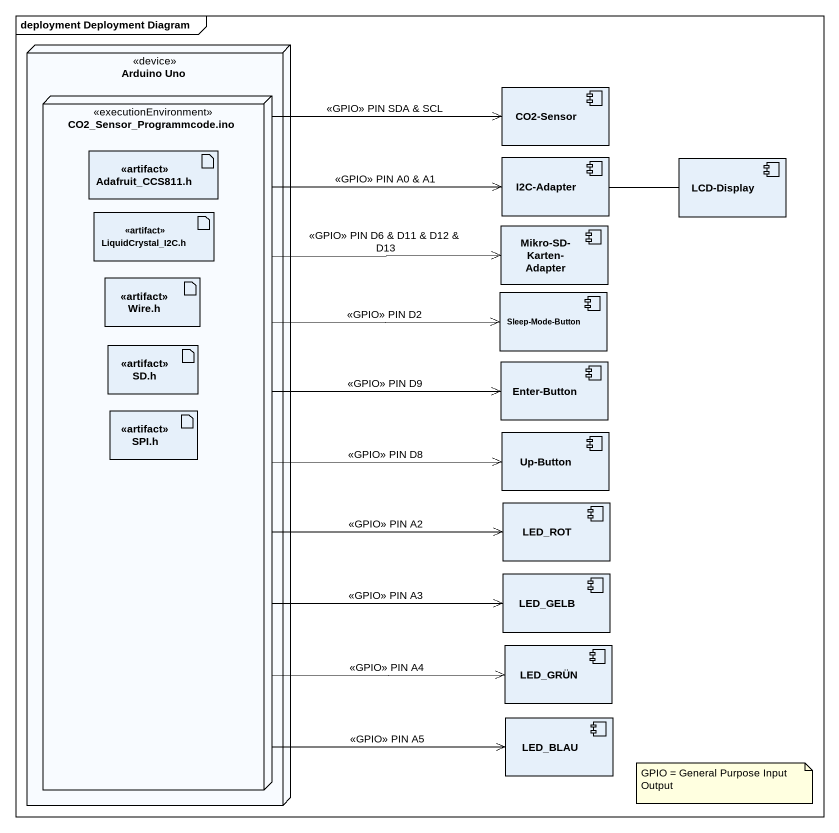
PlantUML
@startuml
mainframe deployment Deployment Diagram
node "Arduino Uno" as Arduino_Uno <<device>> {
  node "CO2_Sensor_Programmcode.ino" as CO2_Sensor_Programmcode_ino <<executionEnvironment>> {
    artifact "<<artifact>> Adafruit_CCS811.h" as artifact_Adafruit_CCS811_h
    artifact "<<artifact>> LiquidCrystal_I2C.h" as artifact_LiquidCrystal_I2C_h
    artifact "<<artifact>> Wire.h" as artifact_Wire_h
    artifact "<<artifact>> SD.h" as artifact_SD_h
    artifact "<<artifact>> SPI.h" as artifact_SPI_h
  }
}
component "CO2-Sensor" as CO2_Sensor
component "I2C-Adapter" as I2C_Adapter
component "LCD-Display" as LCD_Display
component "Mikro-SD-Karten-Adapter" as Mikro_SD_Karten_Adapter
component "Sleep-Mode-Button" as Sleep_Mode_Button
component "Enter-Button" as Enter_Button
component "Up-Button" as Up_Button
component LED_ROT
component LED_GELB
component LED_GRÜN
component LED_BLAU
CO2_Sensor_Programmcode_ino -up-> CO2_Sensor : <<GPIO>> PIN SDA & SCL
CO2_Sensor_Programmcode_ino -up-> I2C_Adapter : <<GPIO>> PIN A0 & A1
CO2_Sensor_Programmcode_ino -right-> Mikro_SD_Karten_Adapter : <<GPIO>> PIN D6 & D11 & D12 & D13
CO2_Sensor_Programmcode_ino -right-> Sleep_Mode_Button : <<GPIO>> PIN D2
CO2_Sensor_Programmcode_ino -right-> Enter_Button : <<GPIO>> PIN D9
CO2_Sensor_Programmcode_ino -right-> Up_Button : <<GPIO>> PIN D8
CO2_Sensor_Programmcode_ino -right-> LED_ROT : <<GPIO>> PIN A2
CO2_Sensor_Programmcode_ino -right-> LED_GELB : <<GPIO>> PIN A3
CO2_Sensor_Programmcode_ino -right-> LED_GRÜN : <<GPIO>> PIN A4
CO2_Sensor_Programmcode_ino --> LED_BLAU : <<GPIO>> PIN A5
I2C_Adapter -right- LCD_Display
note as N1
  GPIO = General Purpose Input Output
end note
@enduml
